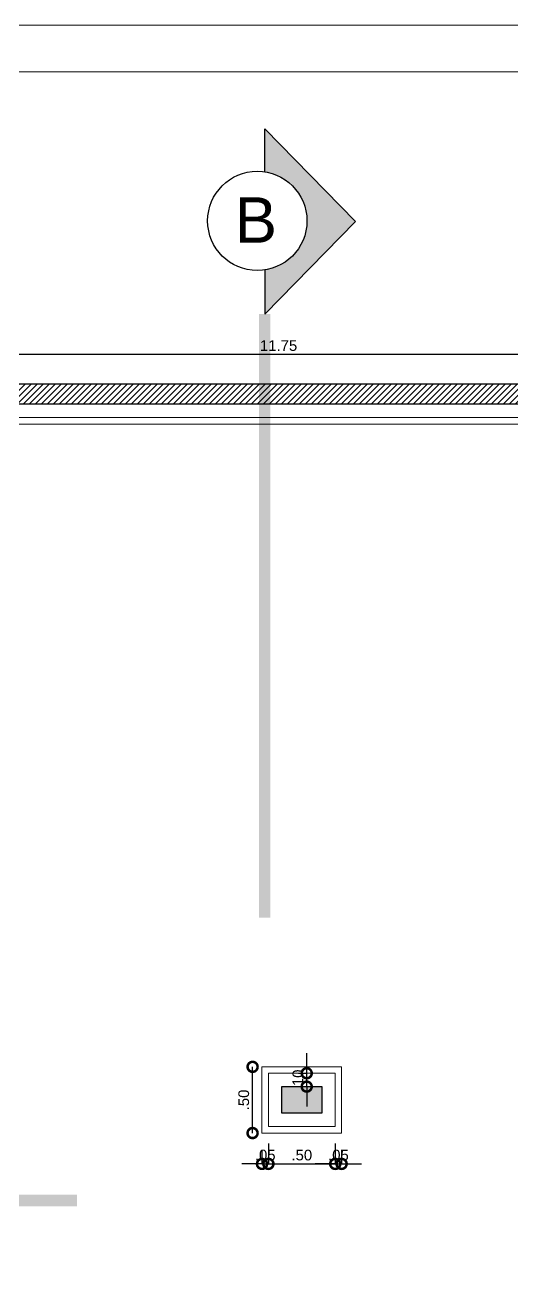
# Model space of a CAD drawing. Header units: millimetres. Extents: x 12559 to 15472, y 18493 to 18672.
# Drawn here: x 12607.48 to 12611.13, y 18552.44 to 18561.84 of the extents above; entities that cross this region are included whole.
import ezdxf
from ezdxf.enums import TextEntityAlignment as Align

# ---------------------------------------------------------------- set-up
doc = ezdxf.new("R2010")
doc.units = ezdxf.units.MM
doc.linetypes.add('DASHDOT', pattern=[18.5, 12, -3, 0.5, -3])
doc.layers.get('0').update_dxf_attribs({"lineweight": 9})
doc.layers.add('CORTE', color=5, linetype='Continuous')
doc.layers.add('Parede', color=5, linetype='Continuous')
doc.layers.add('gesso', color=6, linetype='Continuous', lineweight=5, plot=False)
doc.layers.add('Texto', color=6, linetype='Continuous', lineweight=30)
doc.styles.add('Arial', font='arial.ttf')
doc.styles.add('R60-50', font='arial.ttf', dxfattribs={"height": 0.08})
doc.dimstyles.new('1-50', dxfattribs={"dimtxt": 0.08, "dimasz": 0.15, "dimexe": 0, "dimexo": 0.125, "dimgap": 0.025, "dimtad": 1, "dimzin": 4, "dimdsep": 46, "dimtxsty": 'R60-50', "dimblk": 'DOTSMALL', "dimcen": 0, "dimclrd": 10, "dimclre": 10, "dimclrt": 2, "dimaunit": 1, "dimadec": 0, "dimazin": 1, "dimtfac": 1, "dimtix": 1, "dimtmove": 2, "dimatfit": 3, "dimldrblk": 'DOTSMALL', "dimfxl": 0.2, "dimfxlon": 1, "dimtolj": 1, "dimtzin": 0, "dimarcsym": 0})

# ---------------------------------------------------------------- blocks, each defined once
blk = doc.blocks.new('_DOTSMALL')
at = {"color": 0, "linetype": 'ByBlock', "const_width": 0.5}
blk.add_lwpolyline([(-0.0625, 0, 1), (0.0625, 0, 1)], format="xyb", close=True, dxfattribs=at)
blk = doc.blocks.new('*D5')
at = {"layer": 'Defpoints', "color": 0, "transparency": 16777216}
for p in [(12603.5055, 18558.9029), (12603.0411, 18556.8744), (12615.2575, 18556.8744)]:
    blk.add_point(p, dxfattribs=at)
at = {"layer": 'gesso', "color": 10, "lineweight": -2, "transparency": 16777216}
for p, q in [((12603.2411, 18558.9029), (12603.0411, 18558.9029)), ((12603.0411, 18558.9029), (12603.0411, 18556.8744)), ((12603.2411, 18556.8744), (12603.0411, 18556.8744))]:
    blk.add_line(p, q, dxfattribs=at)
at = {"layer": 'gesso', "color": 10, "lineweight": -2, "transparency": 16777216, "xscale": 0.15, "yscale": 0.15, "zscale": 0.15}
for p, rotation in [((12603.0411, 18558.9029), 90), ((12603.0411, 18556.8744), 270)]:
    blk.add_blockref('_DOTSMALL', p, dxfattribs=dict(at, rotation=rotation))
at = {"layer": 'gesso', "color": 2, "transparency": 16777216, "insert": (12602.9752, 18557.8886), "char_height": 0.08, "attachment_point": 5, "rotation": 90, "style": 'R60-50'}
blk.add_mtext('\\A1;2.03', dxfattribs=at)
blk = doc.blocks.new('*D6')
at = {"layer": 'Defpoints', "color": 0, "transparency": 16777216}
for p in [(12615.2575, 18556.8744), (12603.0411, 18554.0509), (12603.4055, 18554.0509)]:
    blk.add_point(p, dxfattribs=at)
at = {"layer": 'gesso', "color": 10, "lineweight": -2, "transparency": 16777216}
for p, q in [((12603.2411, 18556.8744), (12603.0411, 18556.8744)), ((12603.0411, 18556.8744), (12603.0411, 18554.0509)), ((12603.2411, 18554.0509), (12603.0411, 18554.0509))]:
    blk.add_line(p, q, dxfattribs=at)
at = {"layer": 'gesso', "color": 10, "lineweight": -2, "transparency": 16777216, "xscale": 0.15, "yscale": 0.15, "zscale": 0.15}
for p, rotation in [((12603.0411, 18556.8744), 90), ((12603.0411, 18554.0509), 270)]:
    blk.add_blockref('_DOTSMALL', p, dxfattribs=dict(at, rotation=rotation))
at = {"layer": 'gesso', "color": 2, "transparency": 16777216, "insert": (12602.9752, 18555.4626), "char_height": 0.08, "attachment_point": 5, "rotation": 90, "style": 'R60-50'}
blk.add_mtext('\\A1;2.82', dxfattribs=at)
blk = doc.blocks.new('*D10')
at = {"layer": 'Defpoints', "color": 0, "transparency": 16777216}
for p in [(12609.4055, 18553.9925), (12609.5922, 18553.9925), (12609.4055, 18553.8925)]:
    blk.add_point(p, dxfattribs=at)
at = {"layer": 'gesso', "color": 10, "lineweight": -2, "transparency": 16777216}
for p, q in [((12609.5922, 18553.9925), (12609.5922, 18554.1425)), ((12609.5305, 18553.9925), (12609.5922, 18553.9925)), ((12609.5922, 18553.8925), (12609.5922, 18553.9925)), ((12609.5305, 18553.8925), (12609.5922, 18553.8925)), ((12609.5922, 18553.8925), (12609.5922, 18553.7425))]:
    blk.add_line(p, q, dxfattribs=at)
at = {"layer": 'gesso', "color": 10, "lineweight": -2, "transparency": 16777216, "xscale": 0.15, "yscale": 0.15, "zscale": 0.15}
for p, rotation in [((12609.5922, 18553.9925), 270), ((12609.5922, 18553.8925), 90)]:
    blk.add_blockref('_DOTSMALL', p, dxfattribs=dict(at, rotation=rotation))
at = {"layer": 'gesso', "color": 2, "transparency": 16777216, "insert": (12609.5263, 18553.9425), "char_height": 0.08, "attachment_point": 5, "rotation": 90, "style": 'R60-50'}
blk.add_mtext('\\A1;.10', dxfattribs=at)
blk = doc.blocks.new('*D11')
at = {"layer": 'Defpoints', "color": 0, "transparency": 16777216}
for p in [(12609.3055, 18553.5925), (12609.2575, 18553.5445), (12609.3055, 18553.3134)]:
    blk.add_point(p, dxfattribs=at)
at = {"layer": 'gesso', "color": 10, "lineweight": -2, "transparency": 16777216}
for p, q in [((12609.2575, 18553.4195), (12609.2575, 18553.3134)), ((12609.3055, 18553.4675), (12609.3055, 18553.3134)), ((12609.2575, 18553.3134), (12609.1075, 18553.3134)), ((12609.2575, 18553.3134), (12609.3055, 18553.3134)), ((12609.3055, 18553.3134), (12609.4555, 18553.3134))]:
    blk.add_line(p, q, dxfattribs=at)
at = {"layer": 'gesso', "color": 10, "lineweight": -2, "transparency": 16777216, "xscale": 0.15, "yscale": 0.15, "zscale": 0.15}
blk.add_blockref('_DOTSMALL', (12609.2575, 18553.3134), dxfattribs=at)
at = {"layer": 'gesso', "color": 10, "lineweight": -2, "transparency": 16777216, "xscale": 0.15, "yscale": 0.15, "zscale": 0.15, "rotation": 180}
blk.add_blockref('_DOTSMALL', (12609.3055, 18553.3134), dxfattribs=at)
at = {"layer": 'gesso', "color": 2, "transparency": 16777216, "insert": (12609.2815, 18553.3793), "char_height": 0.08, "attachment_point": 5, "style": 'R60-50'}
blk.add_mtext('\\A1;.05', dxfattribs=at)
blk = doc.blocks.new('*D12')
at = {"layer": 'Defpoints', "color": 0, "transparency": 16777216}
for p in [(12609.3055, 18553.5925), (12609.8055, 18553.5925), (12609.8055, 18553.3134)]:
    blk.add_point(p, dxfattribs=at)
at = {"layer": 'gesso', "color": 10, "lineweight": -2, "transparency": 16777216}
for p, q in [((12609.3055, 18553.4675), (12609.3055, 18553.3134)), ((12609.8055, 18553.4675), (12609.8055, 18553.3134)), ((12609.3055, 18553.3134), (12609.8055, 18553.3134))]:
    blk.add_line(p, q, dxfattribs=at)
at = {"layer": 'gesso', "color": 10, "lineweight": -2, "transparency": 16777216, "xscale": 0.15, "yscale": 0.15, "zscale": 0.15, "rotation": 180}
blk.add_blockref('_DOTSMALL', (12609.3055, 18553.3134), dxfattribs=at)
at = {"layer": 'gesso', "color": 10, "lineweight": -2, "transparency": 16777216, "xscale": 0.15, "yscale": 0.15, "zscale": 0.15}
blk.add_blockref('_DOTSMALL', (12609.8055, 18553.3134), dxfattribs=at)
at = {"layer": 'gesso', "color": 2, "transparency": 16777216, "insert": (12609.5555, 18553.3793), "char_height": 0.08, "attachment_point": 5, "style": 'R60-50'}
blk.add_mtext('\\A1;.50', dxfattribs=at)
blk = doc.blocks.new('*D13')
at = {"layer": 'Defpoints', "color": 0, "transparency": 16777216}
for p in [(12609.8055, 18553.5925), (12609.8535, 18553.5445), (12609.8535, 18553.3134)]:
    blk.add_point(p, dxfattribs=at)
at = {"layer": 'gesso', "color": 10, "lineweight": -2, "transparency": 16777216}
for p, q in [((12609.8055, 18553.4675), (12609.8055, 18553.3134)), ((12609.8535, 18553.4195), (12609.8535, 18553.3134)), ((12609.8055, 18553.3134), (12609.6555, 18553.3134)), ((12609.8055, 18553.3134), (12609.8535, 18553.3134)), ((12609.8535, 18553.3134), (12610.0035, 18553.3134))]:
    blk.add_line(p, q, dxfattribs=at)
at = {"layer": 'gesso', "color": 10, "lineweight": -2, "transparency": 16777216, "xscale": 0.15, "yscale": 0.15, "zscale": 0.15}
blk.add_blockref('_DOTSMALL', (12609.8055, 18553.3134), dxfattribs=at)
at = {"layer": 'gesso', "color": 10, "lineweight": -2, "transparency": 16777216, "xscale": 0.15, "yscale": 0.15, "zscale": 0.15, "rotation": 180}
blk.add_blockref('_DOTSMALL', (12609.8535, 18553.3134), dxfattribs=at)
at = {"layer": 'gesso', "color": 2, "transparency": 16777216, "insert": (12609.8295, 18553.3793), "char_height": 0.08, "attachment_point": 5, "style": 'R60-50'}
blk.add_mtext('\\A1;.05', dxfattribs=at)
blk = doc.blocks.new('*D14')
at = {"layer": 'Defpoints', "color": 0, "transparency": 16777216}
for p in [(12609.187, 18554.0405), (12609.2575, 18554.0405), (12609.2575, 18553.5445)]:
    blk.add_point(p, dxfattribs=at)
at = {"layer": 'gesso', "color": 10, "lineweight": -2, "transparency": 16777216}
blk.add_line((12609.187, 18553.5445), (12609.187, 18554.0405), dxfattribs=at)
at = {"layer": 'gesso', "color": 10, "lineweight": -2, "transparency": 16777216, "xscale": 0.15, "yscale": 0.15, "zscale": 0.15}
for p, rotation in [((12609.187, 18554.0405), 90), ((12609.187, 18553.5445), 270)]:
    blk.add_blockref('_DOTSMALL', p, dxfattribs=dict(at, rotation=rotation))
at = {"layer": 'gesso', "color": 2, "transparency": 16777216, "insert": (12609.1211, 18553.7925), "char_height": 0.08, "attachment_point": 5, "rotation": 90, "style": 'R60-50'}
blk.add_mtext('\\A1;.50', dxfattribs=at)
blk = doc.blocks.new('*D32')
at = {"layer": 'Defpoints', "color": 0, "transparency": 16777216}
for p in [(12603.5055, 18559.3765), (12603.5055, 18558.9029), (12615.2575, 18556.8744)]:
    blk.add_point(p, dxfattribs=at)
at = {"layer": 'gesso', "color": 10, "lineweight": -2, "transparency": 16777216}
for p, q in [((12603.5055, 18559.1765), (12603.5055, 18559.3765)), ((12615.2575, 18559.3765), (12603.5055, 18559.3765)), ((12615.2575, 18559.1765), (12615.2575, 18559.3765))]:
    blk.add_line(p, q, dxfattribs=at)
at = {"layer": 'gesso', "color": 10, "lineweight": -2, "transparency": 16777216, "xscale": 0.15, "yscale": 0.15, "zscale": 0.15, "rotation": 180}
blk.add_blockref('_DOTSMALL', (12603.5055, 18559.3765), dxfattribs=at)
at = {"layer": 'gesso', "color": 10, "lineweight": -2, "transparency": 16777216, "xscale": 0.15, "yscale": 0.15, "zscale": 0.15}
blk.add_blockref('_DOTSMALL', (12615.2575, 18559.3765), dxfattribs=at)
at = {"layer": 'gesso', "color": 2, "transparency": 16777216, "insert": (12609.3815, 18559.4423), "char_height": 0.08, "attachment_point": 5, "style": 'R60-50'}
blk.add_mtext('\\A1;11.75', dxfattribs=at)

msp = doc.modelspace()

# ---------------------------------------------------------------- hatches: boundary and pattern name
h = msp.add_hatch()
h.set_pattern_fill('ANSI31', color=1, scale=0.01)
h.set_pattern_definition([(45, (12615.405508, 18553.692528), (-0.02245064, 0.02245064), [])])
h.paths.add_polyline_path([(12603.4055, 18559.0029), (12615.4055, 18559.0029), (12615.4055, 18553.8925), (12615.5555, 18553.8925), (12615.5555, 18559.1529), (12603.2555, 18559.1529), (12603.2555, 18553.9029), (12603.4055, 18553.9029)])
h.paths.add_polyline_path([(12615.5555, 18550.0029), (12615.5555, 18553.6925), (12615.4055, 18553.6925), (12615.4055, 18550.065), (12613.3434, 18548.0029), (12609.7055, 18548.0029), (12609.7055, 18547.8529), (12613.4055, 18547.8529)])
h = msp.add_hatch()
h.set_pattern_fill('AR-CONC', color=1, scale=0.00088)
h.set_pattern_definition([(50, (40.82747, 0), (0.1603225087, -0.0140263953), [0.016764, -0.184404]), (355, (40.82747, 0), (-0.0310142109, 0.1681300238), [0.0134112, -0.1475237141]), (100.4514447, (40.84083, -0.00117), (0.1293082974, 0.1541036217), [0.0142472077, -0.1567194152]), (46.1842, (40.82747, 0.0447), (0.238549556, -0.0369972486), [0.025146, -0.276606]), (96.6355576, (40.84735, 0.04162), (0.208915638, 0.2177349896), [0.0213708204, -0.2350793352]), (351.1841512, (40.82747, 0.0447), (0.208915638, 0.2177349896), [0.020116771, -0.221284564]), (21, (40.84982, 0.03353), (0.1334206643, -0.0899933744), [0.016764, -0.184404]), (326, (40.84982, 0.03353), (0.054385785, 0.1620854102), [0.0134112, -0.1475232]), (71.451445, (40.86094, 0.02603), (0.187806449, 0.0720920366), [0.0142472077, -0.1567191451]), (37.5, (40.82747, 0), (0.00271797086, 0.07440843421), [0, -0.14573504, 0, -0.1497584, 0, -0.148082]), (7.5, (40.82747, 0), (0.058801303, 0.08815890584), [0, -0.08538464, 0, -0.14238224, 0, -0.0564388]), (327.5, (40.777625, 0), (0.11931972375, -0.00504129471), [0, -0.05588, 0, -0.1743456, 0, -0.2313432]), (317.5, (40.75527, 0), (0.1303536796, 0.0223753121), [0, -0.072644, 0, -0.11578336, 0, -0.1642872])])
h.paths.add_polyline_path([(12603.5555, 18553.9029), (12603.2555, 18553.9029), (12603.2555, 18553.7029), (12603.5555, 18553.7029)])
h.paths.add_polyline_path([(12609.7055, 18553.8925), (12609.4055, 18553.8925), (12609.4055, 18553.6925), (12609.7055, 18553.6925)])
h.paths.add_polyline_path([(12615.5555, 18553.8925), (12615.2555, 18553.8925), (12615.2555, 18553.6925), (12615.5555, 18553.6925)])
at = {"layer": 'Texto'}
h = msp.add_hatch(color=253, dxfattribs=at)
h.dxf.hatch_style = 1
h.paths.add_polyline_path([(12609.2784, 18561.0673), (12609.2784, 18560.744, -0.370622), (12609.5942, 18560.3765, -0.370622), (12609.2784, 18560.0091), (12609.2784, 18559.6787), (12609.9567, 18560.3713)])

# ---------------------------------------------------------------- linework, layer by layer
at = {"color": 2}
msp.add_line((12600.1636, 18561.8433), (12615.0136, 18561.8433), dxfattribs=at)
at = {"color": 6}
msp.add_line((12601.4136, 18561.4933), (12629.5136, 18561.4933), dxfattribs=at)
at = {"layer": 'CORTE', "linetype": 'DASHDOT', "ltscale": 0.1}
for points, const_width in [([(12609.2784, 18555.1567), (12609.2784, 18559.6787)], 0.0851), ([(12607.8729, 18553.0389), (12603.2742, 18553.0389)], 0.0865)]:
    msp.add_lwpolyline(points, dxfattribs=dict(at, const_width=const_width))
at = {"layer": 'gesso'}
for points in [[(12615.3055, 18554.0405), (12615.3055, 18558.9029), (12603.5055, 18558.9029), (12603.5055, 18554.0509)], [(12611.9574, 18558.8549), (12603.5535, 18558.8549), (12603.5535, 18554.0509)]]:
    msp.add_lwpolyline(points, dxfattribs=at)
at = {"layer": 'gesso', "color": 6}
for points in [[(12609.2575, 18554.0405), (12609.8535, 18554.0405), (12609.8535, 18553.5445), (12609.2575, 18553.5445)], [(12609.3055, 18553.9925), (12609.8055, 18553.9925), (12609.8055, 18553.5925), (12609.3055, 18553.5925)]]:
    msp.add_lwpolyline(points, close=True, dxfattribs=at)
at = {"layer": 'Parede'}
for p, q in [((12609.4055, 18553.6925), (12609.4055, 18553.8925)), ((12609.4055, 18553.8925), (12609.7055, 18553.8925)), ((12609.7055, 18553.8925), (12609.7055, 18553.6925)), ((12609.7055, 18553.6925), (12609.4055, 18553.6925))]:
    msp.add_line(p, q, dxfattribs=at)
for points in [[(12615.5555, 18550.0029), (12615.5555, 18559.1529), (12603.2555, 18559.1529), (12603.2555, 18547.8529), (12605.3055, 18547.8529)], [(12615.4055, 18553.8925), (12615.4055, 18559.0029), (12603.4055, 18559.0029), (12603.4055, 18553.9029)]]:
    msp.add_lwpolyline(points, dxfattribs=at)
at = {"layer": 'Texto', "color": 3}
for p, q in [((12609.2784, 18560.744), (12609.2784, 18561.0673)), ((12609.2784, 18561.0673), (12609.9567, 18560.3713)), ((12609.2784, 18559.6787), (12609.9567, 18560.3713)), ((12609.2784, 18560.0094), (12609.2784, 18559.6787))]:
    msp.add_line(p, q, dxfattribs=at)
at = {"layer": 'Texto', "color": 2}
msp.add_circle((12609.2225, 18560.3765), 0.3717, dxfattribs=at)

# ---------------------------------------------------------------- texts
at = {"layer": 'Texto', "color": 10, "style": 'Arial'}
msp.add_text('B', height=0.3403, dxfattribs=at).set_placement((12609.2117, 18560.2132), align=Align.CENTER)

# ---------------------------------------------------------------- dimensions: what is measured, and where the dimension line sits
at = {"layer": 'gesso'}
for base, p1, p2, picture, middle in [((12603.5055, 18559.3765), (12615.2575, 18556.8744), (12603.5055, 18558.9029), '*D32', (12609.3815, 18559.4423)), ((12609.3055, 18553.3134), (12609.2575, 18553.5445), (12609.3055, 18553.5925), '*D11', (12609.2815, 18553.3793)), ((12609.8055, 18553.3134), (12609.3055, 18553.5925), (12609.8055, 18553.5925), '*D12', (12609.5555, 18553.3793)), ((12609.8535, 18553.3134), (12609.8055, 18553.5925), (12609.8535, 18553.5445), '*D13', (12609.8295, 18553.3793))]:
    dim = msp.add_linear_dim(base=base, p1=p1, p2=p2, dimstyle='1-50', dxfattribs=at)
    dim.commit()
    dim.dimension.update_dxf_attribs({"geometry": picture, "text_midpoint": middle})
for base, p1, p2, picture, middle in [((12603.0411, 18556.8744), (12603.5055, 18558.9029), (12615.2575, 18556.8744), '*D5', (12602.9752, 18557.8886)), ((12603.0411, 18554.0509), (12615.2575, 18556.8744), (12603.4055, 18554.0509), '*D6', (12602.9752, 18555.4626)), ((12609.5922, 18553.9925), (12609.4055, 18553.8925), (12609.4055, 18553.9925), '*D10', (12609.5263, 18553.9425)), ((12609.187, 18554.0405), (12609.2575, 18553.5445), (12609.2575, 18554.0405), '*D14', (12609.1211, 18553.7925))]:
    dim = msp.add_linear_dim(base=base, p1=p1, p2=p2, angle=90, dimstyle='1-50', dxfattribs=at)
    dim.commit()
    dim.dimension.update_dxf_attribs({"geometry": picture, "text_midpoint": middle})

doc.saveas('drawing.dxf')
